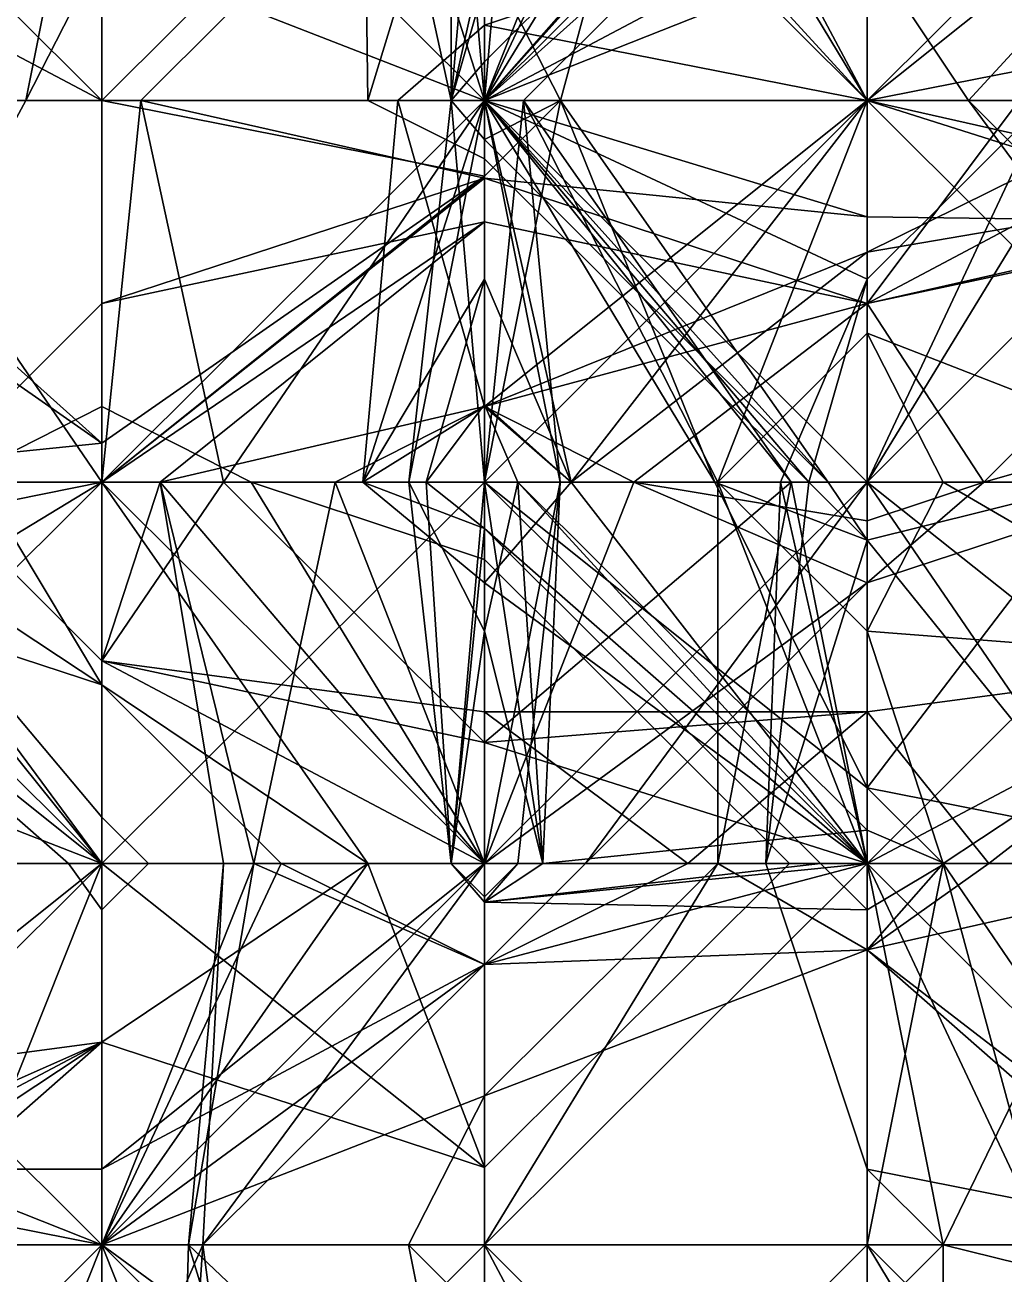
# Model space of a CAD drawing. Header units: metres. Extents: x 15 to 162, y 15 to 204.
# Drawn here: x 108.58 to 124.18, y 109.04 to 128.96 of the extents above; entities that cross this region are included whole.
import ezdxf

# ---------------------------------------------------------------- set-up
doc = ezdxf.new("R2010")
doc.units = ezdxf.units.M

msp = doc.modelspace()

# ---------------------------------------------------------------- linework, layer by layer
at = {"layer": 'fALFF_NINET_XXX_pre-post.nii', "color": 116, "linetype": 'CONTINUOUS'}
for points in [[(109.8, 127.75, 48.562637), (109.8, 133.83333, 48.562637), (103.7, 127.75, 51.957756)], [(109.8, 133.83333, 48.562637), (103.7, 133.83333, 48.394875), (103.7, 127.75, 51.957756)], [(106.94263, 127.75, 118.064514), (103.7, 129.35843, 118.064514), (109.8, 133.83333, 123.06842)], [(108.870705, 133.83333, 123.96774), (103.7, 129.68213, 123.96774), (103.7, 127.75, 126.315094)], [(108.870705, 133.83333, 123.96774), (103.7, 127.75, 126.315094), (109.8, 133.83333, 124.481636)], [(109.8, 130.1263, 123.96774), (109.8, 133.83333, 124.481636), (103.7, 127.75, 126.315094)], [(103.7, 130.98376, 141.67741), (103.7, 133.83333, 144.44263), (109.8, 127.75, 145.70572)], [(103.7, 133.83333, 144.44263), (109.8, 133.83333, 144.44263), (109.8, 127.75, 145.70572)], [(108.58968, 127.75, 123.96774), (106.94263, 127.75, 118.064514), (109.8, 133.83333, 123.06842)], [(108.58968, 127.75, 123.96774), (109.8, 133.83333, 123.06842), (109.8, 130.1263, 123.96774)], [(115.9, 127.75, 51.957756), (115.9, 133.83333, 50.36384), (109.8, 127.75, 48.562637)], [(115.9, 133.83333, 50.36384), (109.8, 133.83333, 48.562637), (109.8, 127.75, 48.562637)], [(115.9, 127.75, 119.86315), (109.8, 130.1263, 123.96774), (113.96258, 133.83333, 118.064514)], [(115.9, 130.1263, 141.67741), (115.9, 127.75, 142.8487), (109.8, 133.83333, 144.44263)], [(115.9, 127.75, 142.8487), (109.8, 127.75, 145.70572), (109.8, 133.83333, 144.44263)], [(113.96258, 133.83333, 118.064514), (115.9, 133.83333, 116.50371), (114.041405, 127.75, 118.064514)], [(115.9, 127.75, 119.86315), (113.96258, 133.83333, 118.064514), (114.041405, 127.75, 118.064514)], [(115.9, 133.83333, 116.50371), (115.9, 127.75, 117.46497), (114.041405, 127.75, 118.064514)], [(115.9, 133.83333, 139.87878), (115.36897, 127.75, 135.7742), (114.041405, 133.83333, 141.67741)], [(115.9, 130.1263, 141.67741), (114.041405, 133.83333, 141.67741), (115.36897, 127.75, 135.7742)], [(115.9, 129.60352, 135.7742), (115.36897, 133.83333, 129.87097), (115.36897, 127.75, 135.7742)], [(115.9, 131.97981, 129.87097), (115.9, 127.75, 133.97556), (115.36897, 133.83333, 129.87097)], [(115.9, 127.75, 133.97556), (115.36897, 127.75, 135.7742), (115.36897, 133.83333, 129.87097)], [(115.9, 133.83333, 139.87878), (115.9, 129.60352, 135.7742), (115.36897, 127.75, 135.7742)], [(119.61719, 133.83333, 29.516129), (115.9, 127.75, 34.81981), (115.9, 133.2155, 29.516129)], [(119.61719, 133.83333, 29.516129), (122, 133.83333, 30.687405), (115.9, 127.75, 34.81981)], [(122, 133.83333, 30.687405), (122, 127.75, 34.905457), (115.9, 127.75, 34.81981)], [(118.75737, 133.83333, 53.129032), (115.9, 127.75, 51.957756), (117.11031, 127.75, 53.129032)], [(115.9, 133.83333, 50.36384), (115.9, 127.75, 51.957756), (118.75737, 133.83333, 53.129032)], [(121.38047, 133.83333, 70.83871), (121.25656, 133.83333, 64.935486), (115.9, 127.75, 69.63962)], [(121.38047, 133.83333, 70.83871), (115.9, 127.75, 69.63962), (115.9, 128.36784, 70.83871)], [(121.25656, 133.83333, 64.935486), (122, 133.2155, 64.935486), (115.9, 127.75, 69.63962)], [(121.38047, 133.83333, 70.83871), (115.9, 128.36784, 70.83871), (115.9, 127.75, 71.55817)], [(121.38047, 133.83333, 70.83871), (115.9, 127.75, 71.55817), (122, 133.83333, 71.438255)], [(122, 133.2155, 70.83871), (122, 133.83333, 71.438255), (115.9, 127.75, 71.55817)], [(118.32559, 133.83333, 118.064514), (122, 127.75, 116.18959), (115.9, 133.83333, 116.50371)], [(115.9, 133.83333, 116.50371), (122, 127.75, 116.18959), (115.9, 127.75, 117.46497)], [(122, 130.16896, 118.064514), (118.32559, 133.83333, 123.96774), (115.9, 127.75, 119.86315)], [(115.9, 127.75, 119.86315), (118.32559, 133.83333, 123.96774), (115.9, 130.59956, 123.96774)], [(115.9, 131.97981, 129.87097), (116.43102, 133.83333, 129.87097), (115.9, 127.75, 133.97556)], [(122, 127.75, 135.2603), (115.9, 127.75, 133.97556), (116.43102, 133.83333, 129.87097)], [(122, 129.60352, 135.7742), (122, 127.75, 135.2603), (116.43102, 133.83333, 129.87097)], [(117.11031, 127.75, 53.129032), (122, 127.75, 54.465862), (118.75737, 133.83333, 53.129032)], [(118.32559, 133.83333, 118.064514), (122, 130.16896, 118.064514), (122, 127.75, 116.18959)], [(122, 127.75, 54.465862), (122, 133.83333, 57.86098), (118.75737, 133.83333, 53.129032)], [(122, 133.2155, 23.612904), (122, 127.75, 18.309223), (128.1, 133.83333, 20.057024)], [(122, 127.75, 18.309223), (128.1, 127.75, 19.270477), (128.1, 133.83333, 20.057024)], [(128.1, 127.75, 34.250286), (122, 127.75, 34.905457), (128.1, 133.83333, 32.281322)], [(128.1, 133.83333, 32.281322), (122, 127.75, 34.905457), (122, 133.83333, 30.687405)], [(128.1, 127.75, 55.476376), (128.1, 133.83333, 57.86098), (122, 127.75, 54.465862)], [(128.1, 133.83333, 57.86098), (122, 133.83333, 57.86098), (122, 127.75, 54.465862)], [(122, 129.60352, 135.7742), (128.1, 133.83333, 133.42685), (122, 127.75, 135.2603)], [(125.717186, 127.75, 135.7742), (122, 127.75, 135.2603), (128.1, 133.83333, 133.42685)], [(115.9, 127.75, 24.21245), (115.9, 133.2155, 29.516129), (110.41953, 127.75, 29.516129)], [(110.41953, 127.75, 29.516129), (115.9, 133.2155, 29.516129), (115.9, 127.75, 34.81981)], [(122, 133.2155, 23.612904), (115.9, 127.75, 24.21245), (116.51953, 127.75, 23.612904)], [(122, 133.2155, 23.612904), (115.9, 133.2155, 29.516129), (115.9, 127.75, 24.21245)], [(116.51953, 127.75, 70.83871), (115.9, 127.75, 69.63962), (122, 133.2155, 70.83871)], [(122, 133.2155, 64.935486), (122, 133.2155, 70.83871), (115.9, 127.75, 69.63962)], [(116.51953, 127.75, 70.83871), (122, 133.2155, 70.83871), (115.9, 127.75, 71.55817)], [(116.51953, 127.75, 23.612904), (122, 127.75, 18.309223), (122, 133.2155, 23.612904)], [(122, 127.75, 121.202545), (124.857376, 127.75, 123.96774), (128.1, 132.62633, 123.96774)], [(122, 127.75, 121.202545), (128.1, 132.62633, 123.96774), (122, 130.16896, 118.064514)], [(123.61283, 127.75, 118.064514), (122, 130.16896, 118.064514), (128.1, 132.62633, 123.96774)], [(128.1, 127.75, 122.40694), (123.61283, 127.75, 118.064514), (128.1, 132.62633, 123.96774)], [(103.7, 130.98376, 141.67741), (109.8, 127.75, 145.70572), (105.63742, 127.75, 141.67741)], [(122, 130.98376, 94.451614), (122, 127.75, 92.890816), (115.9, 128.95474, 94.451614)], [(122, 130.98376, 94.451614), (115.9, 128.95474, 94.451614), (115.9, 127.75, 96.32654)], [(122, 127.75, 97.58964), (122, 130.98376, 94.451614), (115.9, 127.75, 96.32654)], [(126.88969, 127.75, 94.451614), (128.1, 128.95474, 88.548386), (122, 130.98376, 94.451614)], [(122, 127.75, 92.890816), (122, 130.98376, 94.451614), (128.1, 128.95474, 88.548386)], [(126.88969, 127.75, 94.451614), (122, 130.98376, 94.451614), (122, 127.75, 97.58964)], [(115.9, 127.75, 119.86315), (115.9, 130.59956, 123.96774), (109.8, 130.1263, 123.96774)], [(108.58968, 127.75, 123.96774), (109.8, 130.1263, 123.96774), (103.7, 127.75, 126.315094)], [(115.9, 127.75, 139.37148), (115.9, 130.1263, 141.67741), (115.36897, 127.75, 135.7742)], [(122, 130.16896, 118.064514), (115.9, 127.75, 119.86315), (122, 127.75, 121.202545)], [(115.9, 130.1263, 141.67741), (115.9, 127.75, 139.37148), (117.11031, 127.75, 141.67741)], [(117.11031, 127.75, 141.67741), (115.9, 127.75, 142.8487), (115.9, 130.1263, 141.67741)], [(123.61283, 127.75, 118.064514), (122, 127.75, 116.18959), (122, 130.16896, 118.064514)], [(115.9, 127.75, 91.31358), (114.51861, 127.75, 94.451614), (115.9, 128.95474, 94.451614)], [(114.51861, 127.75, 94.451614), (115.9, 127.75, 96.32654), (115.9, 128.95474, 94.451614)], [(122, 127.75, 92.890816), (115.9, 127.75, 91.31358), (115.9, 128.95474, 94.451614)], [(126.48717, 127.75, 88.548386), (122, 127.75, 92.890816), (128.1, 128.95474, 88.548386)], [(115.9, 127.75, 69.63962), (115.36897, 127.75, 70.83871), (115.9, 128.36784, 70.83871)], [(115.36897, 127.75, 70.83871), (115.9, 127.75, 71.55817), (115.9, 128.36784, 70.83871)], [(103.7, 127.75, 51.957756), (109.8, 122.28451, 53.129032), (109.8, 127.75, 48.562637)], [(103.7, 126.54299, 53.129032), (109.8, 122.28451, 53.129032), (103.7, 127.75, 51.957756)], [(105.31283, 121.666664, 123.96774), (108.58968, 127.75, 123.96774), (103.7, 127.75, 126.315094)], [(105.31283, 121.666664, 123.96774), (106.94263, 127.75, 118.064514), (108.58968, 127.75, 123.96774)], [(109.8, 121.666664, 144.44263), (105.55859, 121.666664, 141.67741), (105.63742, 127.75, 141.67741)], [(109.8, 121.666664, 144.44263), (105.63742, 127.75, 141.67741), (109.8, 127.75, 145.70572)], [(109.8, 121.666664, 32.65416), (111.73742, 121.666664, 29.516129), (110.41953, 127.75, 29.516129)], [(109.8, 121.666664, 32.65416), (110.41953, 127.75, 29.516129), (115.9, 126.51432, 35.419353)], [(115.9, 126.54299, 53.129032), (109.8, 127.75, 48.562637), (109.8, 122.28451, 53.129032)], [(115.9, 126.54299, 53.129032), (115.9, 127.75, 51.957756), (109.8, 127.75, 48.562637)], [(115.9, 121.666664, 145.23329), (109.8, 121.666664, 144.44263), (115.9, 127.75, 142.8487)], [(115.9, 127.75, 142.8487), (109.8, 121.666664, 144.44263), (109.8, 127.75, 145.70572)], [(110.41953, 127.75, 29.516129), (111.73742, 121.666664, 29.516129), (115.9, 127.75, 24.21245)], [(115.9, 127.75, 34.81981), (115.9, 126.51432, 35.419353), (110.41953, 127.75, 29.516129)], [(115.9, 127.75, 24.21245), (111.73742, 121.666664, 29.516129), (115.9, 121.666664, 25.48783)], [(115.9, 127.75, 91.31358), (115.9, 124.90044, 88.548386), (113.96258, 121.666664, 88.548386)], [(115.9, 127.75, 91.31358), (113.96258, 121.666664, 88.548386), (114.51861, 127.75, 94.451614)], [(115.9, 122.87367, 94.451614), (114.51861, 127.75, 94.451614), (113.96258, 121.666664, 88.548386)], [(115.9, 127.75, 117.46497), (115.9, 126.82324, 118.064514), (114.041405, 127.75, 118.064514)], [(115.9, 126.82324, 118.064514), (115.9, 127.75, 119.86315), (114.041405, 127.75, 118.064514)], [(115.9, 122.87367, 94.451614), (115.9, 127.75, 96.32654), (114.51861, 127.75, 94.451614)], [(115.9, 127.75, 69.63962), (115.9, 121.666664, 68.49136), (114.691956, 121.666664, 70.83871)], [(115.36897, 127.75, 70.83871), (115.9, 127.75, 69.63962), (114.691956, 121.666664, 70.83871)], [(114.691956, 121.666664, 70.83871), (115.9, 121.666664, 75.570656), (115.36897, 127.75, 70.83871)], [(115.9, 121.666664, 75.570656), (115.9, 127.75, 71.55817), (115.36897, 127.75, 70.83871)], [(115.9, 127.75, 133.97556), (115.9, 127.132164, 135.7742), (115.36897, 127.75, 135.7742)], [(115.9, 127.132164, 135.7742), (115.9, 127.75, 139.37148), (115.36897, 127.75, 135.7742)], [(120.78969, 121.666664, 23.612904), (116.51953, 127.75, 23.612904), (115.9, 127.75, 24.21245)], [(115.9, 121.666664, 25.48783), (120.78969, 121.666664, 23.612904), (115.9, 127.75, 24.21245)], [(115.9, 127.75, 34.81981), (122, 127.75, 34.905457), (122, 125.896484, 35.419353)], [(115.9, 126.51432, 35.419353), (115.9, 127.75, 34.81981), (122, 125.896484, 35.419353)], [(115.9, 127.75, 51.957756), (115.9, 126.54299, 53.129032), (117.11031, 127.75, 53.129032)], [(117.11031, 127.75, 53.129032), (115.9, 126.54299, 53.129032), (115.9, 121.666664, 54.465862)], [(117.11031, 127.75, 53.129032), (115.9, 121.666664, 54.465862), (122, 127.75, 54.465862)], [(122, 127.75, 54.465862), (115.9, 121.666664, 54.465862), (122, 121.666664, 54.465862)], [(116.51953, 127.75, 70.83871), (117.10805, 121.666664, 70.83871), (115.9, 121.666664, 68.49136)], [(115.9, 127.75, 69.63962), (116.51953, 127.75, 70.83871), (115.9, 121.666664, 68.49136)], [(117.10805, 121.666664, 70.83871), (116.51953, 127.75, 70.83871), (115.9, 127.75, 71.55817)], [(115.9, 121.666664, 75.570656), (117.10805, 121.666664, 70.83871), (115.9, 127.75, 71.55817)], [(115.9, 127.75, 91.31358), (122, 127.75, 92.890816), (117.281395, 121.666664, 88.548386)], [(115.9, 127.75, 91.31358), (117.281395, 121.666664, 88.548386), (115.9, 124.90044, 88.548386)], [(115.9, 122.87367, 94.451614), (122, 125.33103, 94.451614), (122, 127.75, 97.58964)], [(115.9, 127.75, 96.32654), (115.9, 122.87367, 94.451614), (122, 127.75, 97.58964)], [(121.0707, 121.666664, 118.064514), (115.9, 126.82324, 118.064514), (115.9, 127.75, 117.46497)], [(121.0707, 121.666664, 118.064514), (115.9, 127.75, 117.46497), (122, 121.666664, 117.1652)], [(122, 121.666664, 117.1652), (115.9, 127.75, 117.46497), (122, 127.75, 116.18959)], [(122, 124.90044, 123.96774), (115.9, 127.75, 119.86315), (121.0707, 121.666664, 118.064514)], [(122, 124.90044, 123.96774), (122, 127.75, 121.202545), (115.9, 127.75, 119.86315)], [(115.9, 127.75, 119.86315), (115.9, 126.82324, 118.064514), (121.0707, 121.666664, 118.064514)], [(121.38047, 121.666664, 135.7742), (115.9, 127.132164, 135.7742), (115.9, 127.75, 133.97556)], [(121.38047, 121.666664, 135.7742), (115.9, 127.75, 133.97556), (122, 121.666664, 134.87488)], [(122, 121.666664, 134.87488), (115.9, 127.75, 133.97556), (122, 127.75, 135.2603)], [(115.9, 127.132164, 135.7742), (117.11031, 127.75, 141.67741), (115.9, 127.75, 139.37148)], [(115.9, 127.132164, 135.7742), (121.38047, 121.666664, 135.7742), (117.11031, 127.75, 141.67741)], [(119.57441, 121.666664, 141.67741), (115.9, 127.75, 142.8487), (117.11031, 127.75, 141.67741)], [(115.9, 121.666664, 145.23329), (115.9, 127.75, 142.8487), (119.57441, 121.666664, 141.67741)], [(122, 127.75, 18.309223), (116.51953, 127.75, 23.612904), (119.61719, 121.666664, 17.709677)], [(116.51953, 127.75, 23.612904), (120.78969, 121.666664, 23.612904), (119.61719, 121.666664, 17.709677)], [(121.38047, 121.666664, 135.7742), (119.57441, 121.666664, 141.67741), (117.11031, 127.75, 141.67741)], [(122, 127.75, 92.890816), (122, 125.33103, 94.451614), (117.281395, 121.666664, 88.548386)], [(122, 127.75, 18.309223), (119.61719, 121.666664, 17.709677), (122, 124.04297, 17.709677)], [(122, 124.04297, 17.709677), (128.1, 121.666664, 20.847708), (122, 127.75, 18.309223)], [(122, 127.75, 18.309223), (128.1, 121.666664, 20.847708), (128.1, 127.75, 19.270477)], [(122, 127.75, 34.905457), (128.1, 127.75, 34.250286), (128.1, 125.81787, 35.419353)], [(122, 125.896484, 35.419353), (122, 127.75, 34.905457), (128.1, 125.81787, 35.419353)], [(128.1, 127.75, 37.7667), (124.42559, 127.75, 41.322582), (122, 124.516235, 41.322582)], [(128.1, 127.75, 37.7667), (122, 124.516235, 41.322582), (128.1, 125.81787, 35.419353)], [(122, 124.516235, 41.322582), (124.42559, 127.75, 41.322582), (128.1, 125.896484, 47.225807)], [(126.88969, 121.666664, 53.129032), (128.1, 127.75, 55.476376), (122, 121.666664, 54.465862)], [(122, 121.666664, 54.465862), (128.1, 127.75, 55.476376), (122, 127.75, 54.465862)], [(122, 127.75, 92.890816), (126.48717, 127.75, 88.548386), (128.1, 126.37238, 88.548386)], [(122, 127.75, 92.890816), (128.1, 126.37238, 88.548386), (122, 125.33103, 94.451614)], [(126.88969, 127.75, 94.451614), (122, 125.33103, 94.451614), (128.1, 126.37238, 88.548386)], [(122, 125.33103, 94.451614), (126.88969, 127.75, 94.451614), (122, 127.75, 97.58964)], [(123.61283, 127.75, 118.064514), (128.1, 121.666664, 115.71717), (122, 127.75, 116.18959)], [(122, 127.75, 116.18959), (128.1, 121.666664, 115.71717), (122, 121.666664, 117.1652)], [(124.857376, 127.75, 123.96774), (122, 127.75, 121.202545), (122, 124.90044, 123.96774)], [(124.857376, 127.75, 123.96774), (122, 124.90044, 123.96774), (122, 121.666664, 125.84267)], [(124.857376, 127.75, 123.96774), (122, 121.666664, 125.84267), (128.1, 127.75, 125.84267)], [(128.1, 127.75, 125.84267), (122, 121.666664, 125.84267), (128.1, 121.666664, 125.13682)], [(125.717186, 127.75, 135.7742), (125.717186, 121.666664, 135.7742), (122, 121.666664, 134.87488)], [(122, 127.75, 135.2603), (125.717186, 127.75, 135.7742), (122, 121.666664, 134.87488)], [(123.61283, 127.75, 118.064514), (128.1, 123.27509, 118.064514), (128.1, 121.666664, 115.71717)], [(128.1, 127.75, 122.40694), (128.1, 123.27509, 118.064514), (123.61283, 127.75, 118.064514)], [(109.8, 122.28451, 53.129032), (103.7, 126.54299, 53.129032), (103.7, 121.666664, 55.476376)], [(115.9, 126.54299, 53.129032), (109.8, 122.28451, 53.129032), (109.8, 121.666664, 53.72858)], [(115.9, 121.666664, 54.465862), (115.9, 126.54299, 53.129032), (109.8, 121.666664, 53.72858)], [(109.8, 121.666664, 32.65416), (115.9, 126.51432, 35.419353), (109.8, 124.516235, 35.419353)], [(109.8, 124.516235, 35.419353), (115.9, 126.51432, 35.419353), (115.9, 125.81787, 41.322582)], [(122, 125.896484, 35.419353), (122, 124.516235, 41.322582), (115.9, 126.51432, 35.419353)], [(115.9, 126.51432, 35.419353), (122, 124.516235, 41.322582), (115.9, 125.81787, 41.322582)], [(128.1, 125.81787, 35.419353), (122, 124.516235, 41.322582), (122, 125.896484, 35.419353)], [(122, 124.516235, 41.322582), (128.1, 125.896484, 47.225807), (123.8586, 121.666664, 47.225807)], [(128.1, 125.896484, 47.225807), (128.1, 122.87367, 53.129032), (123.8586, 121.666664, 47.225807)], [(109.8, 121.666664, 39.52394), (115.9, 125.81787, 41.322582), (110.729294, 121.666664, 41.322582)], [(109.8, 121.666664, 39.52394), (109.8, 124.516235, 35.419353), (115.9, 125.81787, 41.322582)], [(115.9, 125.81787, 41.322582), (115.9, 122.87367, 47.225807), (110.729294, 121.666664, 41.322582)], [(115.9, 122.87367, 47.225807), (115.9, 125.81787, 41.322582), (122, 124.516235, 41.322582)], [(122, 125.33103, 94.451614), (115.9, 122.87367, 94.451614), (117.281395, 121.666664, 88.548386)], [(114.9707, 121.666664, 82.645164), (113.96258, 121.666664, 88.548386), (115.9, 124.90044, 88.548386)], [(115.9, 122.90234, 82.645164), (114.9707, 121.666664, 82.645164), (115.9, 124.90044, 88.548386)], [(115.9, 124.90044, 88.548386), (117.281395, 121.666664, 88.548386), (115.9, 122.90234, 82.645164)], [(122, 124.90044, 123.96774), (121.0707, 121.666664, 118.064514), (120.61861, 121.666664, 123.96774)], [(120.61861, 121.666664, 123.96774), (122, 121.666664, 125.84267), (122, 124.90044, 123.96774)], [(109.8, 121.666664, 32.65416), (109.8, 124.516235, 35.419353), (106.94263, 121.666664, 35.419353)], [(106.94263, 121.666664, 35.419353), (109.8, 124.516235, 35.419353), (109.8, 121.666664, 39.52394)], [(118.282814, 121.666664, 47.225807), (115.9, 122.87367, 47.225807), (122, 124.516235, 41.322582)], [(118.282814, 121.666664, 47.225807), (122, 124.516235, 41.322582), (122, 121.666664, 45.427166)], [(122, 124.516235, 41.322582), (123.8586, 121.666664, 47.225807), (122, 121.666664, 45.427166)], [(122, 121.666664, 16.538403), (122, 124.04297, 17.709677), (119.61719, 121.666664, 17.709677)], [(123.21031, 121.666664, 17.709677), (122, 124.04297, 17.709677), (122, 121.666664, 16.538403)], [(122, 124.04297, 17.709677), (123.21031, 121.666664, 17.709677), (128.1, 121.666664, 20.847708)], [(115.9, 121.666664, 79.04788), (114.9707, 121.666664, 82.645164), (115.9, 122.90234, 82.645164)], [(116.43102, 121.666664, 82.645164), (115.9, 121.666664, 79.04788), (115.9, 122.90234, 82.645164)], [(117.281395, 121.666664, 88.548386), (116.43102, 121.666664, 82.645164), (115.9, 122.90234, 82.645164)], [(109.8, 121.666664, 16.538403), (109.8, 122.87367, 17.709677), (107.41719, 121.666664, 17.709677)], [(107.41719, 121.666664, 17.709677), (109.8, 122.87367, 17.709677), (109.8, 121.666664, 18.880953)], [(112.182816, 121.666664, 17.709677), (109.8, 122.87367, 17.709677), (109.8, 121.666664, 16.538403)], [(112.182816, 121.666664, 17.709677), (109.8, 121.666664, 18.880953), (109.8, 122.87367, 17.709677)], [(110.729294, 121.666664, 41.322582), (115.9, 122.87367, 47.225807), (113.51719, 121.666664, 47.225807)], [(115.9, 122.87367, 47.225807), (115.9, 121.666664, 48.397083), (113.51719, 121.666664, 47.225807)], [(115.9, 121.666664, 93.280334), (115.9, 122.87367, 94.451614), (113.96258, 121.666664, 88.548386)], [(115.9, 122.87367, 47.225807), (118.282814, 121.666664, 47.225807), (115.9, 121.666664, 48.397083)], [(115.9, 121.666664, 93.280334), (117.281395, 121.666664, 88.548386), (115.9, 122.87367, 94.451614)], [(123.8586, 121.666664, 47.225807), (128.1, 122.87367, 53.129032), (126.88969, 121.666664, 53.129032)], [(109.8, 121.666664, 53.72858), (109.8, 122.28451, 53.129032), (103.7, 121.666664, 55.476376)], [(103.7, 120.43099, 17.709677), (109.8, 121.666664, 16.538403), (107.41719, 121.666664, 17.709677)], [(103.7, 120.43099, 17.709677), (103.7, 115.583336, 14.153797), (109.8, 121.666664, 16.538403)], [(103.7, 115.583336, 14.153797), (109.8, 115.583336, 14.944483), (109.8, 121.666664, 16.538403)], [(107.86258, 121.666664, 23.612904), (103.7, 120.43099, 17.709677), (109.8, 118.4329, 23.612904)], [(107.41719, 121.666664, 17.709677), (109.8, 121.666664, 18.880953), (103.7, 120.43099, 17.709677)], [(109.8, 121.666664, 18.880953), (109.8, 118.4329, 23.612904), (103.7, 120.43099, 17.709677)], [(109.8, 115.583336, 32.281322), (103.7, 121.666664, 30.687405), (104.91032, 121.666664, 29.516129)], [(109.8, 115.583336, 32.281322), (103.7, 115.583336, 33.07201), (103.7, 121.666664, 30.687405)], [(109.8, 115.583336, 56.267063), (109.8, 121.666664, 53.72858), (103.7, 115.583336, 55.003956)], [(109.8, 121.666664, 53.72858), (103.7, 121.666664, 55.476376), (103.7, 115.583336, 55.003956)], [(105.31283, 121.666664, 123.96774), (109.8, 115.583336, 123.45385), (103.7, 121.666664, 119.23579)], [(103.7, 120.46192, 123.96774), (103.7, 121.666664, 119.23579), (109.8, 115.583336, 123.45385)], [(103.7, 120.46192, 123.96774), (109.8, 115.583336, 127.56502), (103.7, 121.666664, 127.10577)], [(105.31283, 121.666664, 123.96774), (103.7, 121.666664, 127.10577), (109.8, 115.583336, 127.56502)], [(109.8, 121.666664, 144.44263), (109.8, 115.583336, 142.8487), (103.7, 117.95963, 141.67741)], [(109.8, 121.666664, 144.44263), (103.7, 117.95963, 141.67741), (105.55859, 121.666664, 141.67741)], [(109.8, 118.4329, 23.612904), (109.8, 118.4329, 29.516129), (104.91032, 121.666664, 29.516129)], [(107.86258, 121.666664, 23.612904), (109.8, 118.4329, 23.612904), (104.91032, 121.666664, 29.516129)], [(109.8, 118.4329, 29.516129), (109.8, 115.583336, 32.281322), (104.91032, 121.666664, 29.516129)], [(105.31283, 121.666664, 123.96774), (109.8, 116.324745, 123.96774), (109.8, 115.583336, 123.45385)], [(109.8, 116.324745, 123.96774), (105.31283, 121.666664, 123.96774), (109.8, 115.583336, 127.56502)], [(109.8, 118.8171, 35.419353), (109.8, 121.666664, 32.65416), (106.94263, 121.666664, 35.419353)], [(109.8, 118.8171, 35.419353), (106.94263, 121.666664, 35.419353), (109.8, 121.666664, 39.52394)], [(112.182816, 121.666664, 17.709677), (109.8, 121.666664, 16.538403), (115.9, 115.583336, 14.153797)], [(109.8, 121.666664, 16.538403), (109.8, 115.583336, 14.944483), (115.9, 115.583336, 14.153797)], [(114.041405, 115.583336, 23.612904), (109.8, 118.4329, 23.612904), (109.8, 121.666664, 18.880953)], [(115.9, 115.583336, 22.41381), (114.041405, 115.583336, 23.612904), (109.8, 121.666664, 18.880953)], [(115.9, 115.583336, 22.41381), (109.8, 121.666664, 18.880953), (112.182816, 121.666664, 17.709677)], [(115.9, 117.51546, 29.516129), (111.73742, 121.666664, 29.516129), (109.8, 118.8171, 35.419353)], [(109.8, 118.8171, 35.419353), (111.73742, 121.666664, 29.516129), (109.8, 121.666664, 32.65416)], [(115.9, 115.583336, 37.29428), (109.8, 118.8171, 35.419353), (110.729294, 121.666664, 41.322582)], [(109.8, 121.666664, 39.52394), (110.729294, 121.666664, 41.322582), (109.8, 118.8171, 35.419353)], [(115.9, 115.583336, 55.476376), (115.9, 121.666664, 54.465862), (109.8, 115.583336, 56.267063)], [(115.9, 121.666664, 54.465862), (109.8, 121.666664, 53.72858), (109.8, 115.583336, 56.267063)], [(115.9, 115.583336, 145.70572), (109.8, 115.583336, 142.8487), (115.9, 121.666664, 145.23329)], [(115.9, 121.666664, 145.23329), (109.8, 115.583336, 142.8487), (109.8, 121.666664, 144.44263)], [(115.9, 115.583336, 37.29428), (110.729294, 121.666664, 41.322582), (111.73742, 115.583336, 41.322582)], [(111.73742, 115.583336, 41.322582), (110.729294, 121.666664, 41.322582), (112.22559, 115.583336, 47.225807)], [(112.22559, 115.583336, 47.225807), (110.729294, 121.666664, 41.322582), (113.51719, 121.666664, 47.225807)], [(111.73742, 121.666664, 29.516129), (115.9, 117.51546, 29.516129), (115.9, 121.666664, 25.48783)], [(112.182816, 121.666664, 17.709677), (115.9, 115.583336, 14.153797), (115.9, 120.43099, 17.709677)], [(115.9, 115.583336, 22.41381), (112.182816, 121.666664, 17.709677), (115.9, 120.43099, 17.709677)], [(112.22559, 115.583336, 47.225807), (113.51719, 121.666664, 47.225807), (115.9, 115.583336, 50.78169)], [(115.9, 115.583336, 50.78169), (113.51719, 121.666664, 47.225807), (115.9, 121.666664, 48.397083)], [(115.9, 120.925255, 82.645164), (115.9, 120.05824, 88.548386), (113.96258, 121.666664, 88.548386)], [(114.9707, 121.666664, 82.645164), (115.9, 120.925255, 82.645164), (113.96258, 121.666664, 88.548386)], [(115.9, 120.05824, 88.548386), (115.9, 121.666664, 93.280334), (113.96258, 121.666664, 88.548386)], [(114.691956, 121.666664, 70.83871), (115.9, 121.666664, 68.49136), (115.36897, 115.583336, 70.83871)], [(115.9, 119.29037, 76.741936), (115.9, 121.666664, 75.570656), (114.691956, 121.666664, 70.83871)], [(115.9, 119.29037, 76.741936), (114.691956, 121.666664, 70.83871), (115.36897, 115.583336, 76.741936)], [(115.36897, 115.583336, 76.741936), (114.691956, 121.666664, 70.83871), (115.36897, 115.583336, 70.83871)], [(115.9, 121.666664, 79.04788), (115.36897, 115.583336, 76.741936), (114.9707, 121.666664, 82.645164)], [(115.9, 120.925255, 82.645164), (114.9707, 121.666664, 82.645164), (115.36897, 115.583336, 76.741936)], [(115.9, 121.666664, 68.49136), (115.9, 115.583336, 70.324814), (115.36897, 115.583336, 70.83871)], [(115.9, 121.666664, 79.04788), (115.9, 119.29037, 76.741936), (115.36897, 115.583336, 76.741936)], [(122, 115.583336, 24.78418), (120.78969, 121.666664, 23.612904), (115.9, 117.51546, 29.516129)], [(120.78969, 121.666664, 23.612904), (115.9, 121.666664, 25.48783), (115.9, 117.51546, 29.516129)], [(118.282814, 121.666664, 47.225807), (122, 120.05824, 53.129032), (115.9, 115.583336, 50.78169)], [(118.282814, 121.666664, 47.225807), (115.9, 115.583336, 50.78169), (115.9, 121.666664, 48.397083)], [(117.51283, 115.583336, 53.129032), (122, 121.666664, 54.465862), (115.9, 115.583336, 55.476376)], [(115.9, 115.583336, 55.476376), (122, 121.666664, 54.465862), (115.9, 121.666664, 54.465862)], [(117.10805, 121.666664, 70.83871), (116.43102, 115.583336, 70.83871), (115.9, 115.583336, 70.324814)], [(115.9, 121.666664, 68.49136), (117.10805, 121.666664, 70.83871), (115.9, 115.583336, 70.324814)], [(115.9, 121.666664, 75.570656), (115.9, 119.29037, 76.741936), (116.8293, 115.583336, 76.741936)], [(115.9, 121.666664, 75.570656), (116.8293, 115.583336, 76.741936), (117.10805, 121.666664, 70.83871)], [(116.8293, 115.583336, 76.741936), (115.9, 119.29037, 76.741936), (116.43102, 121.666664, 82.645164)], [(115.9, 121.666664, 79.04788), (116.43102, 121.666664, 82.645164), (115.9, 119.29037, 76.741936)], [(117.281395, 121.666664, 88.548386), (115.9, 120.05824, 88.548386), (122, 115.583336, 84.4438)], [(115.9, 120.05824, 88.548386), (117.281395, 121.666664, 88.548386), (115.9, 121.666664, 93.280334)], [(122, 116.79034, 141.67741), (115.9, 121.666664, 145.23329), (119.57441, 121.666664, 141.67741)], [(122, 116.79034, 141.67741), (122, 115.583336, 142.8487), (115.9, 121.666664, 145.23329)], [(122, 115.583336, 142.8487), (115.9, 115.583336, 145.70572), (115.9, 121.666664, 145.23329)], [(117.10805, 121.666664, 70.83871), (116.8293, 115.583336, 76.741936), (116.43102, 115.583336, 70.83871)], [(116.8293, 115.583336, 76.741936), (116.43102, 121.666664, 82.645164), (122, 116.11291, 82.645164)], [(116.43102, 121.666664, 82.645164), (117.281395, 121.666664, 88.548386), (122, 115.583336, 84.4438)], [(116.43102, 121.666664, 82.645164), (122, 115.583336, 84.4438), (122, 116.11291, 82.645164)], [(117.51283, 115.583336, 53.129032), (122, 120.05824, 53.129032), (122, 121.666664, 54.465862)], [(122, 121.666664, 45.427166), (122, 121.04883, 47.225807), (118.282814, 121.666664, 47.225807)], [(118.282814, 121.666664, 47.225807), (122, 121.04883, 47.225807), (122, 120.05824, 53.129032)], [(122, 120.73991, 135.7742), (122, 116.79034, 141.67741), (119.57441, 121.666664, 141.67741)], [(121.38047, 121.666664, 135.7742), (122, 120.73991, 135.7742), (119.57441, 121.666664, 141.67741)], [(122, 119.29037, 17.709677), (122, 121.666664, 16.538403), (119.61719, 121.666664, 17.709677)], [(122, 119.29037, 17.709677), (119.61719, 121.666664, 17.709677), (122, 115.583336, 21.306955)], [(119.61719, 121.666664, 17.709677), (119.61719, 115.583336, 23.612904), (122, 115.583336, 21.306955)], [(119.61719, 121.666664, 17.709677), (120.78969, 121.666664, 23.612904), (119.61719, 115.583336, 23.612904)], [(122, 115.583336, 24.78418), (119.61719, 115.583336, 23.612904), (120.78969, 121.666664, 23.612904)], [(122, 120.73991, 118.064514), (120.38717, 115.583336, 123.96774), (121.0707, 121.666664, 118.064514)], [(121.0707, 121.666664, 118.064514), (120.38717, 115.583336, 123.96774), (120.61861, 121.666664, 123.96774)], [(120.38717, 115.583336, 123.96774), (122, 115.583336, 128.69969), (120.61861, 121.666664, 123.96774)], [(122, 115.583336, 128.69969), (122, 121.666664, 125.84267), (120.61861, 121.666664, 123.96774)], [(122, 121.666664, 117.1652), (122, 120.73991, 118.064514), (121.0707, 121.666664, 118.064514)], [(122, 121.666664, 134.87488), (122, 120.73991, 135.7742), (121.38047, 121.666664, 135.7742)], [(122, 119.29037, 17.709677), (123.21031, 121.666664, 17.709677), (122, 121.666664, 16.538403)], [(122, 119.29037, 17.709677), (128.1, 118.8171, 23.612904), (123.21031, 121.666664, 17.709677)], [(122, 121.04883, 47.225807), (122, 121.666664, 45.427166), (123.8586, 121.666664, 47.225807)], [(122, 120.05824, 53.129032), (122, 121.04883, 47.225807), (123.8586, 121.666664, 47.225807)], [(126.88969, 121.666664, 53.129032), (122, 120.05824, 53.129032), (123.8586, 121.666664, 47.225807)], [(122, 120.05824, 53.129032), (126.88969, 121.666664, 53.129032), (122, 121.666664, 54.465862)], [(128.1, 116.81901, 112.16129), (122, 121.666664, 117.1652), (128.1, 121.666664, 115.71717)], [(128.1, 116.81901, 112.16129), (126.16258, 115.583336, 118.064514), (122, 121.666664, 117.1652)], [(122, 120.73991, 118.064514), (122, 121.666664, 117.1652), (126.16258, 115.583336, 118.064514)], [(128.1, 115.583336, 124.481636), (128.1, 121.666664, 125.13682), (122, 115.583336, 128.69969)], [(128.1, 121.666664, 125.13682), (122, 121.666664, 125.84267), (122, 115.583336, 128.69969)], [(122, 120.73991, 135.7742), (122, 121.666664, 134.87488), (125.717186, 121.666664, 135.7742)], [(125.717186, 121.666664, 135.7742), (128.1, 115.583336, 136.94547), (122, 116.79034, 141.67741)], [(125.717186, 121.666664, 135.7742), (122, 116.79034, 141.67741), (122, 120.73991, 135.7742)], [(123.21031, 121.666664, 17.709677), (128.1, 118.8171, 23.612904), (128.1, 121.666664, 20.847708)], [(115.9, 115.583336, 77.46139), (115.9, 120.925255, 82.645164), (115.36897, 115.583336, 76.741936)], [(115.9, 115.583336, 77.46139), (121.25656, 115.583336, 82.645164), (115.9, 120.925255, 82.645164)], [(121.25656, 115.583336, 82.645164), (122, 115.583336, 84.4438), (115.9, 120.925255, 82.645164)], [(115.9, 120.05824, 88.548386), (115.9, 120.925255, 82.645164), (122, 115.583336, 84.4438)], [(122, 120.73991, 118.064514), (122, 115.583336, 122.09282), (120.38717, 115.583336, 123.96774)], [(126.16258, 115.583336, 118.064514), (122, 115.583336, 122.09282), (122, 120.73991, 118.064514)], [(109.268974, 115.583336, 123.96774), (103.7, 120.46192, 123.96774), (109.8, 115.583336, 123.45385)], [(103.7, 120.46192, 123.96774), (109.268974, 115.583336, 123.96774), (109.8, 115.583336, 127.56502)], [(120.76094, 115.583336, 17.709677), (115.9, 120.43099, 17.709677), (115.9, 115.583336, 14.153797)], [(115.9, 120.43099, 17.709677), (120.76094, 115.583336, 17.709677), (115.9, 115.583336, 22.41381)], [(117.51283, 115.583336, 53.129032), (115.9, 115.583336, 50.78169), (122, 120.05824, 53.129032)], [(122, 119.29037, 17.709677), (123.21031, 115.583336, 23.612904), (128.1, 118.8171, 23.612904)], [(122, 119.29037, 17.709677), (122, 115.583336, 21.306955), (123.21031, 115.583336, 23.612904)], [(115.9, 117.51546, 29.516129), (109.8, 118.8171, 35.419353), (115.9, 118.0023, 35.419353)], [(115.9, 115.583336, 37.29428), (115.9, 118.0023, 35.419353), (109.8, 118.8171, 35.419353)], [(123.937416, 115.583336, 29.516129), (128.1, 118.8171, 23.612904), (122, 118.0023, 29.516129)], [(123.21031, 115.583336, 23.612904), (122, 115.583336, 24.78418), (128.1, 118.8171, 23.612904)], [(122, 115.583336, 24.78418), (122, 118.0023, 29.516129), (128.1, 118.8171, 23.612904)], [(123.937416, 115.583336, 29.516129), (128.1, 115.583336, 25.48783), (128.1, 118.8171, 23.612904)], [(112.65737, 115.583336, 29.516129), (109.8, 118.4329, 23.612904), (114.041405, 115.583336, 23.612904)], [(112.65737, 115.583336, 29.516129), (109.8, 118.4329, 29.516129), (109.8, 118.4329, 23.612904)], [(112.65737, 115.583336, 29.516129), (109.8, 115.583336, 32.281322), (109.8, 118.4329, 29.516129)], [(109.8, 115.583336, 142.8487), (106.55737, 115.583336, 147.58064), (103.7, 117.95963, 141.67741)], [(122, 115.583336, 24.78418), (115.9, 117.51546, 29.516129), (122, 118.0023, 29.516129)], [(119.142624, 115.583336, 35.419353), (122, 118.0023, 29.516129), (115.9, 118.0023, 35.419353)], [(115.9, 118.0023, 35.419353), (122, 118.0023, 29.516129), (115.9, 117.51546, 29.516129)], [(119.142624, 115.583336, 35.419353), (115.9, 118.0023, 35.419353), (115.9, 115.583336, 37.29428)], [(119.142624, 115.583336, 35.419353), (122, 115.583336, 32.65416), (122, 118.0023, 29.516129)], [(123.937416, 115.583336, 29.516129), (122, 118.0023, 29.516129), (122, 115.583336, 32.65416)], [(122, 116.79034, 141.67741), (128.1, 115.583336, 136.94547), (123.21031, 115.583336, 141.67741)], [(123.21031, 115.583336, 141.67741), (122, 115.583336, 142.8487), (122, 116.79034, 141.67741)], [(110.54344, 115.583336, 123.96774), (109.8, 115.583336, 123.45385), (109.8, 116.324745, 123.96774)], [(110.54344, 115.583336, 123.96774), (109.8, 116.324745, 123.96774), (109.8, 115.583336, 127.56502)], [(116.8293, 115.583336, 76.741936), (122, 116.11291, 82.645164), (122, 115.583336, 81.74584)], [(123.23906, 115.583336, 82.645164), (122, 115.583336, 81.74584), (122, 116.11291, 82.645164)], [(123.23906, 115.583336, 82.645164), (122, 116.11291, 82.645164), (122, 115.583336, 84.4438)], [(109.8, 112.733765, 17.709677), (109.8, 115.583336, 14.944483), (103.7, 109.5, 16.538403)], [(109.8, 115.583336, 14.944483), (103.7, 115.583336, 14.153797), (103.7, 109.5, 16.538403)], [(103.7, 111.91897, 29.516129), (103.7, 115.583336, 33.07201), (109.8, 109.5, 33.07201)], [(103.7, 115.583336, 33.07201), (109.8, 115.583336, 32.281322), (109.8, 109.5, 33.07201)], [(103.7, 110.70701, 53.129032), (109.8, 110.70701, 53.129032), (109.8, 115.583336, 56.267063)], [(103.7, 115.583336, 55.003956), (103.7, 110.70701, 53.129032), (109.8, 115.583336, 56.267063)], [(106.55737, 115.583336, 147.58064), (109.8, 115.583336, 142.8487), (107.374405, 109.5, 147.58064)], [(109.8, 115.583336, 142.8487), (109.8, 109.5, 142.8487), (107.374405, 109.5, 147.58064)], [(109.8, 115.583336, 123.45385), (109.8, 114.84192, 123.96774), (109.268974, 115.583336, 123.96774)], [(109.8, 114.84192, 123.96774), (109.8, 115.583336, 127.56502), (109.268974, 115.583336, 123.96774)], [(109.8, 115.583336, 14.944483), (115.9, 110.73568, 17.709677), (115.9, 115.583336, 14.153797)], [(109.8, 112.733765, 17.709677), (115.9, 110.73568, 17.709677), (109.8, 115.583336, 14.944483)], [(115.9, 110.73568, 17.709677), (109.8, 112.733765, 23.612904), (114.041405, 115.583336, 23.612904)], [(115.9, 113.97491, 29.516129), (112.65737, 115.583336, 29.516129), (109.8, 109.5, 25.960249)], [(109.8, 112.733765, 23.612904), (109.8, 109.5, 25.960249), (114.041405, 115.583336, 23.612904)], [(112.65737, 115.583336, 29.516129), (114.041405, 115.583336, 23.612904), (109.8, 109.5, 25.960249)], [(112.65737, 115.583336, 29.516129), (115.9, 113.97491, 35.419353), (109.8, 109.5, 33.07201)], [(112.65737, 115.583336, 29.516129), (109.8, 109.5, 33.07201), (109.8, 115.583336, 32.281322)], [(109.8, 109.5, 51.957756), (111.18139, 109.5, 47.225807), (112.22559, 115.583336, 47.225807)], [(109.8, 109.5, 51.957756), (112.22559, 115.583336, 47.225807), (115.9, 113.97491, 53.129032)], [(109.8, 110.70701, 53.129032), (115.9, 113.97491, 53.129032), (115.9, 115.583336, 55.476376)], [(109.8, 115.583336, 56.267063), (109.8, 110.70701, 53.129032), (115.9, 115.583336, 55.476376)], [(109.8, 114.84192, 123.96774), (109.8, 115.583336, 123.45385), (110.54344, 115.583336, 123.96774)], [(109.8, 114.84192, 123.96774), (110.54344, 115.583336, 123.96774), (109.8, 115.583336, 127.56502)], [(115.9, 109.5, 145.70572), (109.8, 109.5, 142.8487), (115.9, 115.583336, 145.70572)], [(115.9, 115.583336, 145.70572), (109.8, 109.5, 142.8487), (109.8, 115.583336, 142.8487)], [(111.73742, 115.583336, 41.322582), (111.18139, 109.5, 41.322582), (111.412834, 109.5, 35.419353)], [(111.18139, 109.5, 41.322582), (111.73742, 115.583336, 41.322582), (111.18139, 109.5, 47.225807)], [(111.18139, 109.5, 47.225807), (111.73742, 115.583336, 41.322582), (112.22559, 115.583336, 47.225807)], [(115.9, 115.583336, 37.29428), (111.412834, 109.5, 35.419353), (115.9, 113.97491, 35.419353)], [(115.9, 115.583336, 37.29428), (111.73742, 115.583336, 41.322582), (111.412834, 109.5, 35.419353)], [(115.9, 115.583336, 50.78169), (115.9, 113.97491, 53.129032), (112.22559, 115.583336, 47.225807)], [(112.65737, 115.583336, 29.516129), (115.9, 113.97491, 29.516129), (115.9, 113.97491, 35.419353)], [(115.9, 115.583336, 22.41381), (115.9, 110.73568, 17.709677), (114.041405, 115.583336, 23.612904)], [(115.9, 115.583336, 70.324814), (115.9, 115.05376, 70.83871), (115.36897, 115.583336, 70.83871)], [(115.9, 115.05376, 70.83871), (115.9, 114.96549, 76.741936), (115.36897, 115.583336, 76.741936)], [(115.36897, 115.583336, 70.83871), (115.9, 115.05376, 70.83871), (115.36897, 115.583336, 76.741936)], [(115.9, 114.96549, 76.741936), (115.9, 115.583336, 77.46139), (115.36897, 115.583336, 76.741936)], [(115.9, 110.73568, 17.709677), (120.76094, 115.583336, 17.709677), (115.9, 115.583336, 14.153797)], [(120.76094, 115.583336, 17.709677), (115.9, 110.73568, 17.709677), (115.9, 115.583336, 22.41381)], [(122, 115.583336, 21.306955), (119.61719, 115.583336, 23.612904), (115.9, 109.5, 21.306955)], [(122, 115.583336, 21.306955), (115.9, 109.5, 21.306955), (122, 109.5, 18.429132)], [(115.9, 109.5, 21.306955), (119.61719, 115.583336, 23.612904), (115.9, 111.876305, 23.612904)], [(119.61719, 115.583336, 23.612904), (122, 114.20572, 29.516129), (115.9, 111.876305, 23.612904)], [(122, 115.583336, 32.65416), (119.142624, 115.583336, 35.419353), (115.9, 113.97491, 35.419353)], [(122, 115.583336, 32.65416), (115.9, 113.97491, 35.419353), (122, 114.20572, 29.516129)], [(115.9, 113.97491, 35.419353), (119.142624, 115.583336, 35.419353), (115.9, 115.583336, 37.29428)], [(115.9, 113.97491, 53.129032), (115.9, 115.583336, 50.78169), (117.51283, 115.583336, 53.129032)], [(115.9, 113.97491, 53.129032), (117.51283, 115.583336, 53.129032), (115.9, 115.583336, 55.476376)], [(115.9, 115.05376, 70.83871), (115.9, 115.583336, 70.324814), (116.43102, 115.583336, 70.83871)], [(115.9, 114.96549, 76.741936), (115.9, 115.05376, 70.83871), (116.43102, 115.583336, 70.83871)], [(116.8293, 115.583336, 76.741936), (115.9, 114.96549, 76.741936), (116.43102, 115.583336, 70.83871)], [(121.25656, 115.583336, 82.645164), (115.9, 115.583336, 77.46139), (115.9, 114.96549, 76.741936)], [(121.25656, 115.583336, 82.645164), (115.9, 114.96549, 76.741936), (122, 114.84192, 82.645164)], [(116.8293, 115.583336, 76.741936), (122, 115.583336, 81.74584), (115.9, 114.96549, 76.741936)], [(122, 115.583336, 81.74584), (122, 114.84192, 82.645164), (115.9, 114.96549, 76.741936)], [(122, 109.5, 144.44263), (115.9, 109.5, 145.70572), (122, 115.583336, 142.8487)], [(122, 115.583336, 142.8487), (115.9, 109.5, 145.70572), (115.9, 115.583336, 145.70572)], [(119.61719, 115.583336, 23.612904), (122, 115.583336, 24.78418), (122, 114.20572, 29.516129)], [(122, 115.583336, 122.09282), (122, 110.70701, 123.96774), (120.38717, 115.583336, 123.96774)], [(122, 110.70701, 123.96774), (122, 115.583336, 128.69969), (120.38717, 115.583336, 123.96774)], [(122, 114.84192, 82.645164), (122, 115.583336, 84.4438), (121.25656, 115.583336, 82.645164)], [(123.21031, 115.583336, 23.612904), (122, 109.5, 18.429132), (127.35656, 109.5, 23.612904)], [(122, 115.583336, 21.306955), (122, 109.5, 18.429132), (123.21031, 115.583336, 23.612904)], [(123.21031, 115.583336, 23.612904), (127.35656, 109.5, 23.612904), (122, 114.20572, 29.516129)], [(123.21031, 115.583336, 23.612904), (122, 114.20572, 29.516129), (122, 115.583336, 24.78418)], [(123.937416, 115.583336, 29.516129), (122, 114.20572, 29.516129), (128.1, 115.583336, 25.48783)], [(128.1, 109.5, 24.332357), (128.1, 115.583336, 25.48783), (122, 114.20572, 29.516129)], [(122, 114.20572, 29.516129), (123.937416, 115.583336, 29.516129), (122, 115.583336, 32.65416)], [(122, 114.84192, 82.645164), (122, 115.583336, 81.74584), (123.23906, 115.583336, 82.645164)], [(122, 114.84192, 82.645164), (123.23906, 115.583336, 82.645164), (122, 115.583336, 84.4438)], [(122, 115.583336, 122.09282), (123.21031, 109.5, 123.96774), (122, 110.70701, 123.96774)], [(122, 115.583336, 122.09282), (126.16258, 115.583336, 118.064514), (123.21031, 109.5, 123.96774)], [(122, 110.70701, 123.96774), (128.1, 109.5, 128.69969), (122, 115.583336, 128.69969)], [(122, 115.583336, 128.69969), (128.1, 109.5, 128.69969), (128.1, 115.583336, 124.481636)], [(124.857376, 109.5, 141.67741), (122, 115.583336, 142.8487), (123.21031, 115.583336, 141.67741)], [(122, 109.5, 144.44263), (122, 115.583336, 142.8487), (124.857376, 109.5, 141.67741)], [(126.16258, 115.583336, 118.064514), (125.67441, 109.5, 118.064514), (123.21031, 109.5, 123.96774)], [(123.21031, 115.583336, 141.67741), (128.1, 115.583336, 136.94547), (124.857376, 109.5, 141.67741)], [(115.9, 111.876305, 23.612904), (122, 114.20572, 29.516129), (115.9, 113.97491, 29.516129)], [(122, 114.20572, 29.516129), (115.9, 113.97491, 35.419353), (115.9, 113.97491, 29.516129)], [(127.35656, 109.5, 23.612904), (128.1, 109.5, 24.332357), (122, 114.20572, 29.516129)], [(115.9, 111.876305, 23.612904), (115.9, 113.97491, 29.516129), (109.8, 109.5, 25.960249)], [(111.412834, 109.5, 35.419353), (109.8, 109.5, 33.07201), (115.9, 113.97491, 35.419353)], [(109.8, 109.5, 51.957756), (115.9, 113.97491, 53.129032), (109.8, 110.70701, 53.129032)], [(109.8, 112.733765, 17.709677), (103.7, 109.5, 16.538403), (104.91032, 109.5, 17.709677)], [(104.91032, 109.5, 17.709677), (103.7, 110.02957, 23.612904), (109.8, 112.733765, 17.709677)], [(109.8, 112.733765, 17.709677), (103.7, 110.02957, 23.612904), (109.8, 112.733765, 23.612904)], [(106.125595, 109.5, 29.516129), (109.8, 112.733765, 23.612904), (103.7, 111.91897, 29.516129)], [(103.7, 111.91897, 29.516129), (109.8, 112.733765, 23.612904), (103.7, 110.02957, 23.612904)], [(106.125595, 109.5, 29.516129), (109.8, 109.5, 25.960249), (109.8, 112.733765, 23.612904)], [(115.9, 110.73568, 17.709677), (109.8, 112.733765, 17.709677), (109.8, 112.733765, 23.612904)], [(103.7, 111.91897, 29.516129), (109.8, 109.5, 33.07201), (106.125595, 109.5, 29.516129)], [(115.9, 111.876305, 23.612904), (109.8, 109.5, 25.960249), (114.68969, 109.5, 23.612904)], [(115.9, 109.5, 21.306955), (115.9, 111.876305, 23.612904), (114.68969, 109.5, 23.612904)], [(109.8, 109.5, 51.957756), (103.7, 110.70701, 53.129032), (103.7, 109.5, 51.957756)], [(109.8, 110.70701, 53.129032), (103.7, 110.70701, 53.129032), (109.8, 109.5, 51.957756)], [(122, 110.70701, 123.96774), (123.21031, 109.5, 123.96774), (128.1, 109.5, 128.69969)], [(109.8, 103.416664, 51.957756), (109.8, 109.5, 51.957756), (103.7, 103.416664, 48.786606)], [(109.8, 109.5, 51.957756), (103.7, 109.5, 51.957756), (103.7, 103.416664, 48.786606)], [(109.8, 109.5, 25.960249), (106.125595, 109.5, 29.516129), (109.8, 105.83563, 29.516129)], [(109.8, 105.83563, 29.516129), (106.125595, 109.5, 29.516129), (109.8, 109.5, 33.07201)], [(109.8, 109.5, 142.8487), (109.8, 103.416664, 142.8487), (107.374405, 103.416664, 147.58064)], [(107.374405, 109.5, 147.58064), (109.8, 109.5, 142.8487), (107.374405, 103.416664, 147.58064)], [(112.22559, 103.416664, 29.516129), (109.8, 109.5, 25.960249), (109.8, 105.83563, 29.516129)], [(115.9, 103.416664, 25.960249), (109.8, 109.5, 25.960249), (112.22559, 103.416664, 29.516129)], [(115.9, 103.416664, 25.960249), (114.68969, 109.5, 23.612904), (109.8, 109.5, 25.960249)], [(109.8, 105.83563, 29.516129), (109.8, 109.5, 33.07201), (111.412834, 109.5, 35.419353)], [(109.8, 105.83563, 29.516129), (111.412834, 109.5, 35.419353), (112.22559, 103.416664, 29.516129)], [(111.18139, 109.5, 47.225807), (109.8, 109.5, 51.957756), (115.9, 105.02509, 53.129032)], [(109.8, 109.5, 51.957756), (109.8, 103.416664, 51.957756), (115.9, 105.02509, 53.129032)], [(115.9, 103.416664, 145.23329), (109.8, 103.416664, 142.8487), (115.9, 109.5, 145.70572)], [(115.9, 109.5, 145.70572), (109.8, 103.416664, 142.8487), (109.8, 109.5, 142.8487)], [(112.22559, 103.416664, 29.516129), (111.412834, 109.5, 35.419353), (111.00804, 103.416664, 35.419353)], [(111.00804, 103.416664, 35.419353), (111.412834, 109.5, 35.419353), (111.00804, 103.416664, 41.322582)], [(111.00804, 103.416664, 41.322582), (111.412834, 109.5, 35.419353), (111.18139, 109.5, 41.322582)], [(111.00804, 103.416664, 41.322582), (111.18139, 109.5, 41.322582), (113.042625, 103.416664, 47.225807)], [(113.042625, 103.416664, 47.225807), (111.18139, 109.5, 41.322582), (111.18139, 109.5, 47.225807)], [(113.042625, 103.416664, 47.225807), (111.18139, 109.5, 47.225807), (115.9, 105.02509, 53.129032)], [(115.9, 109.5, 21.306955), (114.68969, 109.5, 23.612904), (115.9, 108.29299, 23.612904)], [(115.9, 103.416664, 25.960249), (115.9, 108.29299, 23.612904), (114.68969, 109.5, 23.612904)], [(119.142624, 103.416664, 23.612904), (115.9, 109.5, 21.306955), (115.9, 108.29299, 23.612904)], [(119.142624, 103.416664, 23.612904), (122, 103.416664, 20.847708), (115.9, 109.5, 21.306955)], [(122, 103.416664, 20.847708), (122, 109.5, 18.429132), (115.9, 109.5, 21.306955)], [(122, 103.416664, 145.23329), (115.9, 103.416664, 145.23329), (122, 109.5, 144.44263)], [(122, 109.5, 144.44263), (115.9, 103.416664, 145.23329), (115.9, 109.5, 145.70572)], [(127.35656, 109.5, 23.612904), (122, 109.5, 18.429132), (128.1, 103.416664, 22.44163)], [(122, 109.5, 18.429132), (122, 103.416664, 20.847708), (128.1, 103.416664, 22.44163)], [(122, 104.65234, 112.16129), (125.67441, 109.5, 112.16129), (126.16258, 103.416664, 106.258064)], [(122, 103.416664, 115.75857), (125.67441, 109.5, 112.16129), (122, 104.65234, 112.16129)], [(122, 103.416664, 115.75857), (123.21031, 103.416664, 118.064514), (125.67441, 109.5, 112.16129)], [(122, 108.29299, 123.96774), (123.21031, 109.5, 123.96774), (123.21031, 103.416664, 118.064514)], [(122, 108.29299, 123.96774), (128.1, 108.29299, 129.87097), (123.21031, 109.5, 123.96774)], [(125.67441, 103.416664, 141.67741), (122, 109.5, 144.44263), (124.857376, 109.5, 141.67741)], [(122, 103.416664, 145.23329), (122, 109.5, 144.44263), (125.67441, 103.416664, 141.67741)], [(123.21031, 103.416664, 118.064514), (125.67441, 109.5, 118.064514), (125.67441, 109.5, 112.16129)], [(123.21031, 109.5, 123.96774), (125.67441, 109.5, 118.064514), (123.21031, 103.416664, 118.064514)], [(123.21031, 109.5, 123.96774), (128.1, 108.29299, 129.87097), (128.1, 109.5, 128.69969)]]:
    msp.add_3dface(points, dxfattribs=at)

doc.saveas('drawing.dxf')
